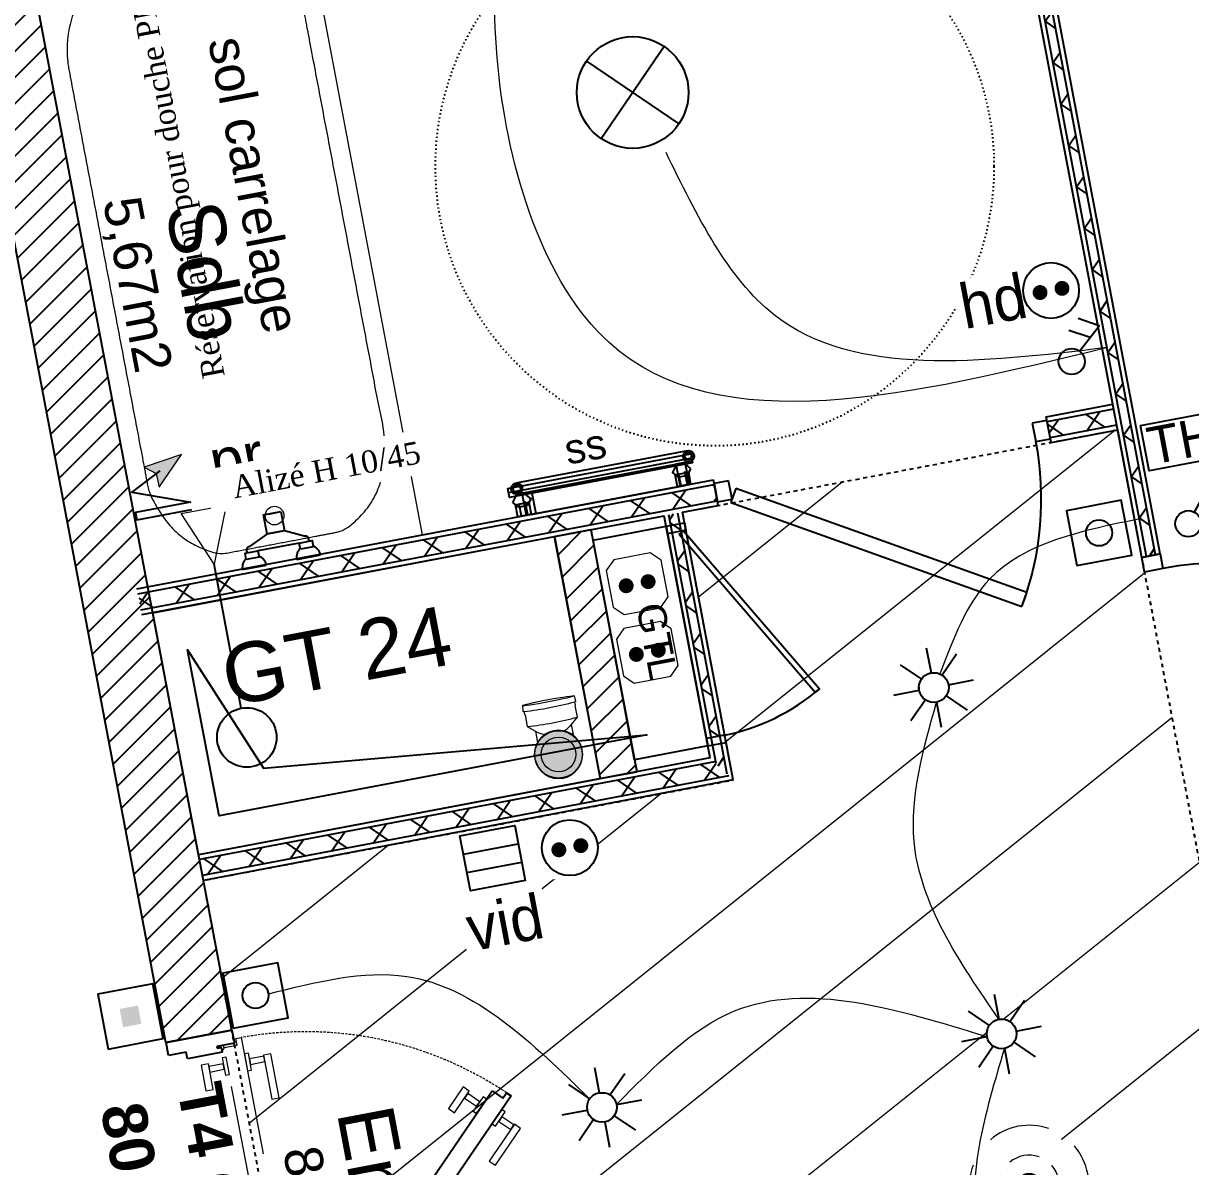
# Model space of a CAD drawing. Header units: centimetres. Extents: x 187368 to 251255, y -383447 to -322514.
# Drawn here: x 205600 to 208735, y -367949 to -364879 of the extents above; entities that cross this region are included whole.
import ezdxf

# ---------------------------------------------------------------- set-up
doc = ezdxf.new("R2010")
doc.units = ezdxf.units.CM
for name, pattern in [('Style de ligne -1', [0.41664, 0.20828, -0.20836]), ('Style de ligne -16', [0.192476, 0.123031, -0.069444]), ('Style de ligne -5', [0.20828, 0.069425, -0.138855])]:
    doc.linetypes.add(name, pattern=pattern)
doc.layers.get('0').update_dxf_attribs({"color": 252})
for name, color, linetype in [('3-BAT C-Niveau 2', 252, 'Continuous'), ('prlm-CHAUFF-CONV', 20, 'Continuous'), ('prlm-EAU-CHU', 42, 'Continuous'), ('prlm-EAU-EUEV', 25, 'Continuous'), ('prlm-GT', 242, 'Continuous'), ('prlm-MOD', 64, 'Continuous'), ('prlm-MOD-PB', 123, 'Continuous'), ('prlm-VMC', 93, 'Continuous')]:
    doc.layers.add(name, color=color, linetype=linetype)
for name, color, linetype, lineweight in [('prlm-ELEC-CFA', 1, 'Continuous', 25), ('prlm-ELEC-CFO', 1, 'Continuous', 25), ('prlm-ELEC-SSI', 1, 'Continuous', 25)]:
    doc.layers.add(name, color=color, linetype=linetype, lineweight=lineweight)
doc.layers.add('prlm-ZEROPLOT', color=254, linetype='Continuous', plot=False)
doc.styles.add('Arial', font='arial.ttf', dxfattribs={"height": 100})
doc.styles.add('Geneva', font='arial.ttf')
doc.styles.add('Geneva (bold)', font='arialbd.ttf')
doc.styles.add('Helvetica', font='arial.ttf')
doc.styles.add('prlm-elec-cfa', font='comic.ttf', dxfattribs={"height": 12})
doc.styles.add('prlm-elec-cfo', font='comic.ttf', dxfattribs={"height": 12})
doc.styles.add('prlm-vmc', font='pala.ttf', dxfattribs={"height": 14})
doc.styles.get("Standard").update_dxf_attribs({"font": 'isocp.shx', "height": 100})
pattern_1 = [(45, (67117.507, 115456.283), (-31.2347524, 39.0434405), [])]

# ---------------------------------------------------------------- blocks, each defined once
blk = doc.blocks.new('Baignoire 175x75')
at = {"linetype": 'Continuous', "lineweight": 18, "flags": 128}
blk.add_lwpolyline([(0, 0), (170, 0), (170, -75), (0, -75)], close=True, dxfattribs=at)
at = {"linetype": 'Continuous', "lineweight": 18}
blk.add_ellipse((12.5, -37), major_axis=(2.5, 0), ratio=1, dxfattribs=at)
blk.add_open_spline([(140.1, -5), (146.77, -5), (158.33, -10.35), (165, -19.6), (165, -37.5), (165, -55.4), (158.33, -64.65), (146.77, -70), (85, -70), (23.23, -70), (11.67, -64.65), (5, -55.4), (5, -37.5), (5, -19.6), (11.67, -10.35), (23.23, -5), (83.33, -5), (140.1, -5)], degree=2, knots=[0, 0, 0, 0.017264, 0.034528, 0.051791, 0.150116, 0.16738, 0.184644, 0.201908, 0.504316, 0.52158, 0.538843, 0.556107, 0.654432, 0.671696, 0.68896, 0.706224, 1, 1, 1], dxfattribs=at)
blk = doc.blocks.new('Groupe-94-1')
at = {"linetype": 'Continuous', "flags": 128}
for points in [[(14039.51, -48168.56), (14050.68, -48227.51), (14031.03, -48231.24), (14019.86, -48172.28)], [(14044.43, -48167.63), (14044.8, -48169.62), (14039.89, -48170.55), (14039.51, -48168.56)], [(14042.98, -48170.76), (14044.16, -48169.74), (14080.69, -48212.18), (14079.49, -48213.18)], [(14055.59, -48226.58), (14055.21, -48224.6), (14050.3, -48225.53), (14050.68, -48227.51)]]:
    blk.add_lwpolyline(points, close=True, dxfattribs=at)
at = {"linetype": 'Continuous'}
blk.add_arc((14044.16, -48169.74), 55.99, 281.3914, 310.7236, dxfattribs=at)
at = {"insert": (14038.88, -48188.53), "char_height": 7.565, "attachment_point": 1, "rotation": 280.7236, "line_spacing_factor": 0.834288, "style": 'Helvetica'}
blk.add_mtext('GTL', dxfattribs=at)
at = {"flags": 1}
blk.add_attdef('GTL', (14019.86, -48231.24), '', height=0.018, dxfattribs=at)
blk = doc.blocks.new('Groupe-104-1')
at = {"linetype": 'Continuous'}
for p, q in [((14046.37, -48150.28), (13997.25, -48159.58)), ((14043.5, -48157.72), (14042.91, -48154.61)), ((14045.22, -48157.39), (14044.55, -48153.88)), ((14000.64, -48165.83), (13999.99, -48162.39)), ((14002.36, -48165.51), (14001.68, -48161.92))]:
    blk.add_line(p, q, dxfattribs=at)
at = {"linetype": 'Continuous', "flags": 128}
for points in [[(14046.6, -48151.49), (13997.47, -48160.79), (13997.02, -48158.38), (14046.14, -48149.07)], [(14046.17, -48153.08), (14044.6, -48151.81), (14042.11, -48152.31), (14041.18, -48154.07), (14042.75, -48155.34), (14045.24, -48154.84)], [(14046.08, -48157.23), (14042.57, -48157.89), (14041.96, -48154.71), (14045.47, -48154.04)], [(13998.24, -48162.16), (13999.81, -48163.42), (14002.3, -48162.92), (14003.23, -48161.16), (14001.66, -48159.9), (13999.17, -48160.4)], [(14003.22, -48165.34), (13999.64, -48166.02), (13999.02, -48162.79), (14002.61, -48162.11)]]:
    blk.add_lwpolyline(points, close=True, dxfattribs=at)
at = {"insert": (14017.04, -48143.14), "char_height": 7.993, "width": 24.9991, "attachment_point": 2, "rotation": 10.6809, "line_spacing_factor": 1.060906, "style": 'Geneva'}
blk.add_mtext('ss', dxfattribs=at)
blk = doc.blocks.new('xi.fum')
at = {"color": 0}
blk.add_wipeout([(-10.61, -10.61), (-15, 0), (-10.61, 10.61), (0, 15), (10.61, 10.61), (15, 0), (10.61, -10.61), (0, -15)], dxfattribs=at).dxf.layer = 'prlm-ELEC-SSI'
at = {"layer": 'prlm-ELEC-SSI', "color": 0}
for points in [[(-2.12, 2.12), (2.12, -2.12)], [(2.12, 2.12), (-2.12, -2.12)]]:
    blk.add_lwpolyline(points, dxfattribs=at)
blk.add_circle((0, 0), 3, dxfattribs=at)
at = {"layer": 'prlm-ELEC-SSI', "color": 0, "lineweight": 13}
for radius, start, end in [(16, 60, 120), (16, 150, 210), (8, 60, 120), (16, 330, 30), (8, 150, 210), (8, 330, 30), (8, 240, 300), (16, 240, 300)]:
    blk.add_arc((0, 0), radius, start, end, dxfattribs=at)
blk = doc.blocks.new('xi.tsl-050-050')
at = {"layer": 'prlm-CHAUFF-CONV', "linetype": 'ByBlock', "lineweight": -2}
h = blk.add_hatch(color=0, dxfattribs=at)
edge = h.paths.add_edge_path()
edge.add_arc((-23.5, 7.5), 1.5, 0, 360)
edge = h.paths.add_edge_path(flags=17)
edge.add_arc((-23.5, 7.5), 1, 0, 360)
edge = h.paths.add_edge_path()
edge.add_arc((23.5, 7.5), 1.5, 0, 360)
edge = h.paths.add_edge_path(flags=17)
edge.add_arc((23.5, 7.5), 1, 0, 360)
at = {"layer": 'prlm-CHAUFF-CONV', "color": 0, "linetype": 'ByBlock', "lineweight": -2, "flags": 128}
for points in [[(23.5, 9), (-23.5, 9)], [(23.5, 6), (-23.5, 6)]]:
    blk.add_lwpolyline(points, dxfattribs=at)
at = {"layer": 'prlm-CHAUFF-CONV', "color": 0, "linetype": 'ByBlock', "lineweight": -2}
for points in [[(-19.73, 0), (-22.27, 0), (-22.27, 6), (-19.73, 6)], [(19.73, 0), (22.27, 0), (22.27, 6), (19.73, 6)]]:
    blk.add_lwpolyline(points, close=True, dxfattribs=at)
for centre, radius in [((-23.5, 7.5), 1.5), ((-23.5, 7.5), 1), ((23.5, 7.5), 1.5), ((23.5, 7.5), 1)]:
    blk.add_circle(centre, radius, dxfattribs=at)
at = {"layer": 'prlm-ZEROPLOT', "linetype": 'ByBlock', "lineweight": -2, "flags": 128}
blk.add_lwpolyline([(-21, 0), (21, 0)], dxfattribs=at)
blk = doc.blocks.new('xi.be')
at = {"layer": 'prlm-VMC', "color": 0, "linetype": 'ByBlock', "lineweight": 5, "flags": 128}
blk.add_lwpolyline([(-6.17, -15), (6.17, -15), (0, 0)], close=True, dxfattribs=at)
at = {"layer": 'prlm-VMC', "color": 0, "linetype": 'ByBlock', "lineweight": 5}
blk.add_solid([(0, -1), (5.17, -14), (-5.17, -14), (0, -1)], dxfattribs=at)
blk = doc.blocks.new('xi.chu')
at = {"layer": 'prlm-EAU-EUEV', "linetype": 'ByBlock', "lineweight": 5}
blk.add_hatch(color=0, dxfattribs=at).paths.add_polyline_path([(6.5, 0, 1), (-6.5, 0, 1)])
at = {"layer": 'prlm-EAU-EUEV', "color": 0, "linetype": 'ByBlock', "lineweight": 5}
blk.add_circle((0, 0), 6.5, dxfattribs=at)
blk = doc.blocks.new('xi.cceu1')
at = {"layer": 'prlm-EAU-CHU', "color": 0, "lineweight": 13}
for p, q in [((-4.87, -7.27), (-4.87, -4.09)), ((4.87, -4.09), (4.87, -7.27)), ((-6.85, -8.92), (-6.85, -12.09)), ((-4.34, -6.83), (-6.84, -8.91)), ((6.84, -8.91), (4.34, -6.83)), ((6.85, -12.09), (6.85, -8.92)), ((-6.85, -12.09), (-6.97, -12.22)), ((-6.97, -12.22), (-6.97, -13.03)), ((6.97, -12.22), (6.85, -12.09)), ((6.97, -13.03), (6.97, -12.22)), ((-7.25, -13.12), (-6.97, -13.03)), ((-7.25, -13.12), (-7.11, -14.67)), ((6.94, -13.03), (7.25, -13.12)), ((7.11, -14.67), (7.25, -13.12))]:
    blk.add_line(p, q, dxfattribs=at)
for radius in [6.36, 4.67]:
    blk.add_circle((0, 0), radius, dxfattribs=at)
for centre, radius, start, end in [((-0.73, -11.68), 6.05, 106.1332, 126.5542), ((0.73, -11.68), 6.05, 53.4458, 73.8668), ((0, -87.18), 78.56, 84.9975, 95.0025), ((0.01, -119.65), 106.84, 86.281, 93.7477)]:
    blk.add_arc(centre, radius, start, end, dxfattribs=at)
blk.add_ellipse((0, -14.67), major_axis=(7.1, 0), ratio=0.043635, dxfattribs=at)
blk = doc.blocks.new('xi.PCHD')
at = {"color": 0, "lineweight": 5}
blk.add_wipeout([(-7.5, -7.5), (7.5, -7.5), (7.5, 7.5), (-7.5, 7.5)], dxfattribs=at).dxf.layer = 'prlm-ELEC-CFO'
at = {"layer": 'prlm-ELEC-CFO', "color": 0, "linetype": 'ByBlock', "lineweight": 5, "const_width": 2}
for points in [[(-4, 0, 1), (-2, 0, 1)], [(2, 0, 1), (4, 0, 1)]]:
    blk.add_lwpolyline(points, format="xyb", close=True, dxfattribs=at)
at = {"layer": 'prlm-ELEC-CFO', "color": 0, "linetype": 'ByBlock', "lineweight": -2}
blk.add_circle((0, 0), 7.5, dxfattribs=at)
blk = doc.blocks.new('xi.PR')
at = {"layer": 'prlm-ELEC-CFO', "lineweight": 5}
blk.add_hatch(color=0, dxfattribs=at).paths.add_polyline_path([(-3, 6), (-0.1, 3.7), (0, 0), (7.5, 7.5)])
at = {"layer": 'prlm-ELEC-CFO', "color": 0, "lineweight": 5, "flags": 128}
blk.add_lwpolyline([(-3, 6), (-0.1, 3.7), (0, 0), (7.5, 7.5)], close=True, dxfattribs=at)
at = {"layer": 'prlm-ELEC-CFO', "color": 0}
blk.add_lwpolyline([(0.95, 4.23), (-7.5, 0), (7.5, -5.5), (-7.5, -5.5), (-7.5, -7.5), (7.5, -7.5)], dxfattribs=at)
blk = doc.blocks.new('xi.DA')
at = {"layer": 'prlm-ELEC-CFO', "color": 0}
for points in [[(0.61, -1.67), (7.04, 4.05), (1.81, 7.01)], [(4.05, 1.39), (-1.17, 4.34)]]:
    blk.add_lwpolyline(points, dxfattribs=at)
blk.add_circle((-2, -4), 3.5, dxfattribs=at)
blk = doc.blocks.new('xi.PTCE')
at = {"layer": 'prlm-ELEC-CFO', "color": 0}
for points in [[(-10.61, 10.61), (10.61, -10.61)], [(10.61, 10.61), (-10.61, -10.61)]]:
    blk.add_lwpolyline(points, dxfattribs=at)
at = {"layer": 'prlm-ELEC-CFO', "color": 0, "linetype": 'ByBlock'}
blk.add_circle((0, 0), 15, dxfattribs=at)
blk = doc.blocks.new('xi.dchrob')
at = {"layer": 'prlm-MOD', "color": 161}
for p, q in [((8.16, -2.3), (8.16, 2.3)), ((13.38, 1.16), (13.38, -1.16))]:
    blk.add_line(p, q, dxfattribs=at)
for points in [[(0, 10.66), (0, 4.16)], [(5.77, 7.56), (8.16, 2.38)], [(4.19, -5.66), (4.19, 5.66)], [(5.77, -7.26), (8.16, -2.37)], [(0, -4.16), (0, -10.66)]]:
    blk.add_lwpolyline(points, dxfattribs=at)
for points in [[(2.5, 9.16), (4.19, 9.16), (4.19, 5.66), (2.5, 5.66)], [(13.38, -2.37), (8.16, -2.37), (8.16, 2.38), (13.38, 2.38)], [(2.5, -5.66), (4.19, -5.66), (4.19, -9.16), (2.5, -9.16)]]:
    blk.add_lwpolyline(points, close=True, dxfattribs=at)
for centre, radius, start, end in [((0, 7.41), 3.25, 32.579, 90), ((4.65, 7.56), 1.13, 0, 114.0743), ((0, 7.41), 3.25, 270, 327.421), ((0, -7.41), 3.25, 32.579, 90), ((0, -7.41), 3.25, 270, 327.421), ((4.65, -7.26), 1.13, 245.9257, 360)]:
    blk.add_arc(centre, radius, start, end, dxfattribs=at)
blk = doc.blocks.new('xi.PCGTL')
at = {"layer": 'prlm-ELEC-CFO', "color": 0, "lineweight": 0}
blk.add_lwpolyline([(-7.5, -5), (-5, -7.5), (5, -7.5), (7.5, -5), (7.5, 5), (5, 7.5), (-5, 7.5), (-7.5, 5)], close=True, dxfattribs=at)
at = {"layer": 'prlm-ELEC-CFO', "color": 0, "linetype": 'ByBlock', "lineweight": 5, "const_width": 2}
for points in [[(-4, 0, 1), (-2, 0, 1)], [(2, 0, 1), (4, 0, 1)]]:
    blk.add_lwpolyline(points, format="xyb", close=True, dxfattribs=at)
blk = doc.blocks.new('xi.PC')
at = {"color": 0, "lineweight": 5}
blk.add_wipeout([(-7.5, -7.5), (7.5, -7.5), (7.5, 7.5), (-7.5, 7.5)], dxfattribs=at).dxf.layer = 'prlm-ELEC-CFO'
at = {"layer": 'prlm-ELEC-CFO', "color": 0, "linetype": 'ByBlock', "lineweight": 5, "const_width": 2}
for points in [[(-4, 0, 1), (-2, 0, 1)], [(2, 0, 1), (4, 0, 1)]]:
    blk.add_lwpolyline(points, format="xyb", close=True, dxfattribs=at)
at = {"layer": 'prlm-ELEC-CFO', "color": 0, "linetype": 'ByBlock', "lineweight": -2}
blk.add_circle((0, 0), 7.5, dxfattribs=at)
blk = doc.blocks.new('xi.VID')
at = {"layer": 'prlm-ELEC-CFA', "color": 0, "linetype": 'ByBlock', "lineweight": -2, "flags": 128}
blk.add_lwpolyline([(-7.5, 7.5), (7.5, 7.5), (7.5, -7.5), (-7.5, -7.5)], close=True, dxfattribs=at)
at = {"layer": 'prlm-ELEC-CFA', "color": 0}
for points in [[(-7.5, 2.5), (7.5, 2.5)], [(-7.5, -2.5), (7.5, -2.5)]]:
    blk.add_lwpolyline(points, dxfattribs=at)
blk = doc.blocks.new('xi.BSO')
at = {"layer": 'prlm-ELEC-CFO', "lineweight": 5}
blk.add_hatch(color=0, dxfattribs=at).paths.add_polyline_path([(-2.5, -2.5), (2.5, -2.5), (2.5, 2.5), (-2.5, 2.5)])
at = {"layer": 'prlm-ELEC-CFO', "color": 0, "flags": 128}
blk.add_lwpolyline([(-7.5, -7.5), (7.5, -7.5), (7.5, 7.5), (-7.5, 7.5)], close=True, dxfattribs=at)
blk = doc.blocks.new('xi.BP')
at = {"layer": 'prlm-ELEC-CFO', "color": 0, "flags": 128}
blk.add_lwpolyline([(-7.5, -7.5), (7.5, -7.5), (7.5, 7.5), (-7.5, 7.5)], close=True, dxfattribs=at)
at = {"layer": 'prlm-ELEC-CFO', "color": 0}
blk.add_circle((0, 0), 3.5, dxfattribs=at)
blk = doc.blocks.new('xi.SPOT')
at = {"color": 0, "lineweight": 5}
blk.add_wipeout([(-4, 0), (-2.83, -2.83), (0, -4), (2.83, -2.83), (4, 0), (2.83, 2.83), (0, 4), (-2.83, 2.83)], dxfattribs=at).dxf.layer = 'prlm-ELEC-CFO'
at = {"layer": 'prlm-ELEC-CFO', "color": 0, "linetype": 'ByBlock', "lineweight": -2, "flags": 128}
for points in [[(0, 10.88), (0, 4)], [(-7.69, 7.69), (-2.83, 2.83)], [(7.69, 7.69), (2.83, 2.83)], [(-10.88, 0), (-4, 0)], [(4, 0), (10.88, 0)], [(-2.83, -2.83), (-7.69, -7.69)], [(2.83, -2.83), (7.69, -7.69)], [(0, -4), (0, -10.88)]]:
    blk.add_lwpolyline(points, dxfattribs=at)
at = {"layer": 'prlm-ELEC-CFO', "color": 0, "linetype": 'ByBlock', "lineweight": -2}
blk.add_circle((0, 0), 4, dxfattribs=at)
blk = doc.blocks.new('xi.SA')
at = {"layer": 'prlm-ELEC-CFO', "color": 0}
blk.add_lwpolyline([(0.2, -1.28), (5.5, 5.28)], dxfattribs=at)
blk.add_circle((-2, -4), 3.5, dxfattribs=at)

msp = doc.modelspace()

# ---------------------------------------------------------------- hatches: boundary and pattern name
at = {"linetype": 'Continuous'}
h = msp.add_hatch(dxfattribs=at)
h.set_pattern_fill('02_ISOLANT', color=256, scale=10, angle=100.7252, style=0, pattern_type=2)
h.set_pattern_definition([(145.725171, (66931.62, 115456.28), (-45.053046, -66.107662), []), (235.725171, (66931.62, 115456.28), (-66.107662, 45.053046), [])])
h.paths.add_polyline_path([(208617.2, -366310.5), (208640.8, -366306.1), (208164.7, -363792.8), (208141.2, -363797.3)])
h = msp.add_hatch(dxfattribs=at)
h.set_pattern_fill('02_ISOLANT', color=256, scale=10, angle=10.7236, style=0, pattern_type=2)
h.set_pattern_definition([(55.723595, (66931.62, 115456.28), (-66.106423, 45.054865), []), (145.723595, (66931.62, 115456.28), (45.054865, 66.106423), [])])
h.paths.add_polyline_path([(208349.9, -365947.9), (208358.1, -365991.1), (208537, -365957.2), (208528.8, -365914)])
h = msp.add_hatch(dxfattribs=at)
h.set_pattern_fill('02_ISOLANT', color=256, scale=10, angle=10.7236, style=0, pattern_type=2)
h.set_pattern_definition([(55.723595, (66931.62, 115456.28), (-66.106423, 45.054865), []), (145.723595, (66931.62, 115456.28), (45.054865, 66.106423), [])])
h.paths.add_polyline_path([(205907.8, -366410.4), (205916, -366453.6), (207464, -366160.5), (207455.8, -366117.2)])
h = msp.add_hatch(dxfattribs=at)
h.set_pattern_fill('02_ISOLANT', color=256, scale=10, angle=100.7252, style=0, pattern_type=2)
h.set_pattern_definition([(145.725171, (66931.62, 115456.28), (-45.053046, -66.107662), []), (235.725171, (66931.62, 115456.28), (-66.107662, 45.053046), [])])
h.paths.add_polyline_path([(207460.7, -366866.5), (207490.5, -366895.1), (207357.7, -366193.8), (207334.1, -366198.3)])
h = msp.add_hatch(dxfattribs=at)
h.set_pattern_fill('MURS MACONNERIE-2', color=256, scale=10, style=0, pattern_type=2)
h.set_pattern_definition(pattern_1)
h.paths.add_polyline_path([(207124.6, -366237.9), (207026.3, -366256.6), (207149.8, -366906.9), (207248, -366888.2)])
h = msp.add_hatch(dxfattribs=at)
h.set_pattern_fill('02_ISOLANT', color=256, scale=10, angle=-169.2764, style=0, pattern_type=2)
h.set_pattern_definition([(235.723595, (66931.62, 115456.28), (66.106423, -45.054865), []), (325.723595, (66931.62, 115456.28), (-45.054865, -66.106423), [])])
h.paths.add_polyline_path([(207495.1, -366899.5), (207456.1, -366862.1), (206073.3, -367124), (206081.4, -367167.2)])
at = {"layer": '3-BAT C-Niveau 2', "linetype": 'Continuous'}
h = msp.add_hatch(dxfattribs=at)
h.set_pattern_fill('MURS MACONNERIE-2', color=256, scale=10, style=0, pattern_type=2)
h.set_pattern_definition(pattern_1)
h.paths.add_polyline_path([(205983.2, -367615.6), (206160, -367582.1), (205026.4, -361596.2), (204816.1, -361452.8)])
at = {"layer": '3-BAT C-Niveau 2', "linetype": 'Continuous', "lineweight": 18}
h = msp.add_hatch(dxfattribs=at)
h.set_pattern_fill('BA 13', color=256, scale=10, style=0, pattern_type=2)
h.set_pattern_definition([(218.65981, (66931.62, 115456.3), (-199.24783, 287.75041), [])])
h.paths.add_polyline_path([(209552.1, -371316.9), (209743.8, -372329.3), (207860.1, -372686.1), (207959.7, -373212.2), (207319.7, -373333.4), (207206.1, -372733.7), (207207.2, -372733.5), (206861.1, -370906), (208217.1, -370649.2), (207800, -368447.4), (207357.8, -368531.1), (207367.1, -368580.2), (207757, -368506.4), (208005.7, -369801.7), (206629.7, -370062.3), (206083.9, -367180), (207506.7, -366910.5), (207370.5, -366191.4), (208538.9, -365970.1), (208960.7, -368197.6), (208961.4, -368197.5), (208970.7, -368247), (209628.9, -368121.9), (209917.3, -369644.7), (210076, -369614.5), (210235.7, -370452.6), (209951.7, -370506.7), (209951.7, -370506.4), (209614.1, -370570.3), (209623.7, -370619.3), (210085.3, -370531.9), (210210.4, -371192.3)])

# ---------------------------------------------------------------- linework, layer by layer
at = {"linetype": 'Continuous'}
for p, q in [((208604.4, -366312.9), (208128.4, -363799.7)), ((208617.2, -366310.5), (208141.2, -363797.3)), ((208617.2, -366310.5), (208141.2, -363797.3)), ((208640.8, -366306.1), (208164.7, -363792.8)), ((208640.8, -366306.1), (208164.7, -363792.8)), ((208347.5, -365935.1), (208526.4, -365901.2)), ((208349.9, -365947.9), (208528.8, -365914)), ((208349.9, -365947.9), (208528.8, -365914)), ((208349.3, -365945), (208310, -365952.4)), ((208310, -365952.4), (208319.3, -366001.5)), ((208358.6, -365994.1), (208349.3, -365945)), ((208358.1, -365991.1), (208537, -365957.2)), ((208358.1, -365991.1), (208537, -365957.2)), ((208319.3, -366001.5), (208358.6, -365994.1)), ((205905.4, -366397.6), (207453.4, -366104.5)), ((205907.8, -366410.4), (207455.8, -366117.2)), ((205907.8, -366410.4), (207455.8, -366117.2)), ((207494.5, -366106.8), (207455.2, -366114.3)), ((207455.2, -366114.3), (207464.5, -366163.4)), ((207503.8, -366156), (207494.5, -366106.8)), ((207513.9, -366127.7), (207500.5, -366165.4)), ((208295.5, -366407.1), (207513.9, -366127.7)), ((205916, -366453.6), (207464, -366160.5)), ((205916, -366453.6), (207464, -366160.5)), ((207464.5, -366163.4), (207503.8, -366156)), ((207500.5, -366165.4), (208282, -366444.8)), ((207444.5, -366851.1), (207321.3, -366200.7)), ((207460.7, -366866.5), (207334.1, -366198.3)), ((207460.7, -366866.5), (207334.1, -366198.3)), ((207490.5, -366895.1), (207357.7, -366193.8)), ((207490.5, -366895.1), (207357.7, -366193.8)), ((207026.3, -366256.6), (207124.6, -366237.9)), ((207124.6, -366237.9), (207248, -366888.2)), ((207026.3, -366256.6), (207149.8, -366906.9)), ((208282, -366444.8), (208295.5, -366407.1)), ((207456.1, -366862.1), (206073.3, -367124)), ((207456.1, -366862.1), (206073.3, -367124)), ((207495.1, -366899.5), (206081.4, -367167.2)), ((207495.1, -366899.5), (206081.4, -367167.2)), ((207506.7, -366910.5), (206083.9, -367180)), ((207149.8, -366906.9), (207248, -366888.2)), ((205983.7, -367615.5), (206160.5, -367582)), ((206160.5, -367582), (206167.1, -367617)), ((205990.3, -367650.5), (205983.7, -367615.5)), ((206167.1, -367617), (206119.9, -367626)), ((206119.9, -367626), (206120.8, -367630.9)), ((206120.8, -367630.9), (206131.7, -367628.8)), ((206131.7, -367628.8), (206134.1, -367641.6)), ((206037.5, -367641.6), (205990.3, -367650.5)), ((206040.8, -367659.3), (206037.5, -367641.6)), ((206134.1, -367641.6), (206040.8, -367659.3)), ((206340.5, -368506.2), (206859, -367745.4)), ((206910.4, -367758.9), (206371.8, -368549.1)), ((206859, -367745.4), (206888, -367765.1)), ((206888, -367765.1), (206898, -367750.4)), ((206898, -367750.4), (206910.4, -367758.9))]:
    msp.add_line(p, q, dxfattribs=at)
at = {"linetype": 'Continuous', "lineweight": 25}
for p, q in [((208526.4, -365901.2), (208128.4, -363799.7)), ((208653.5, -366303.6), (208177.5, -363790.4)), ((208347.5, -365935.1), (208526.4, -365901.2)), ((208360.5, -366003.9), (208347.5, -365935.1)), ((208360.5, -366003.9), (208539.5, -365970)), ((208604.4, -366312.9), (208539.5, -365970)), ((205905.4, -366397.6), (207453.4, -366104.5)), ((207466.4, -366173.2), (207453.4, -366104.5)), ((207370.5, -366191.4), (207466.4, -366173.2)), ((207506.7, -366910.5), (207370.5, -366191.4)), ((205918.4, -366466.4), (207321.3, -366200.7)), ((207444.5, -366851.1), (207321.3, -366200.7)), ((208653.5, -366303.6), (208604.4, -366312.9)), ((207444.5, -366851.1), (206070.8, -367111.2)), ((207506.7, -366910.5), (206083.9, -367180))]:
    msp.add_line(p, q, dxfattribs=at)
at = {"linetype": 'Continuous', "lineweight": 18}
for p, q in [((207124.6, -366237.9), (207248, -366888.2)), ((207026.3, -366256.6), (207149.8, -366906.9)), ((206121, -367626.6), (206135.8, -367623.8)), ((206121.6, -367629.7), (206121, -367626.6)), ((206132.4, -367627.6), (206121.6, -367629.7)), ((206134.1, -367636.7), (206132.4, -367627.6)), ((206138.7, -367631.6), (206135.3, -367636.5)), ((206135.8, -367623.8), (206137.4, -367624.9)), ((206137.4, -367624.9), (206138.7, -367631.6)), ((206135.3, -367636.5), (206134.1, -367636.7)), ((206781.5, -367734.9), (206742, -367792.7)), ((206758.6, -367804), (206798, -367746.2)), ((206798, -367746.2), (206781.5, -367734.9)), ((206793.8, -367752.4), (206785.3, -367764.8)), ((206826.1, -367774.4), (206793.8, -367752.4)), ((206785.3, -367764.8), (206817.7, -367786.8)), ((206835.1, -367761.2), (206808.7, -367800)), ((206817.6, -367806.1), (206844.1, -367767.3)), ((206817.7, -367786.8), (206826.1, -367774.4)), ((206844.1, -367767.3), (206835.1, -367761.2)), ((206742, -367792.7), (206758.6, -367804)), ((206808.7, -367800), (206817.6, -367806.1)), ((206885.4, -367795.5), (206859, -367834.3)), ((206867.9, -367840.4), (206894.4, -367801.6)), ((206885.4, -367814.8), (206876.9, -367827.2)), ((206894.4, -367801.6), (206885.4, -367795.5)), ((206917.7, -367836.8), (206885.4, -367814.8)), ((206919.1, -367834.8), (206851.6, -367933.9)), ((206859, -367834.3), (206867.9, -367840.4)), ((206868.1, -367945.2), (206935.7, -367846.1)), ((206876.9, -367827.2), (206909.3, -367849.2)), ((206909.3, -367849.2), (206917.7, -367836.8)), ((206935.7, -367846.1), (206919.1, -367834.8)), ((206851.6, -367933.9), (206868.1, -367945.2))]:
    msp.add_line(p, q, dxfattribs=at)
at = {"linetype": 'Style de ligne -16', "lineweight": 18, "ltscale": 2580.64}
for p, q in [((206170.9, -367605), (206185.6, -367602.2)), ((206185.6, -367602.2), (206363.6, -368541.8)), ((206139.8, -367629), (206174.2, -367622.5)), ((206311.1, -368533.6), (206139.8, -367629)), ((206174.2, -367622.5), (206170.9, -367605)), ((206144.7, -367655), (206134.1, -367657.1)), ((206134.1, -367657.1), (206142.8, -367703.2)), ((206153.5, -367701.2), (206144.7, -367655)), ((206204.6, -367643.7), (206193.9, -367645.7)), ((206193.9, -367645.7), (206202.6, -367691.9)), ((206213.3, -367689.9), (206204.6, -367643.7)), ((206246, -367652.2), (206207.5, -367659.4)), ((206207.5, -367659.4), (206210.3, -367674.2)), ((206265.2, -367646), (206245.5, -367649.7)), ((206245.5, -367649.7), (206267.8, -367767.6)), ((206248.8, -367666.9), (206246, -367652.2)), ((206287.5, -367763.9), (206265.2, -367646)), ((206097.2, -367672.7), (206077.5, -367676.4)), ((206077.5, -367676.4), (206090.6, -367745.2)), ((206110.2, -367741.5), (206097.2, -367672.7)), ((206137, -367672.8), (206098.6, -367680.1)), ((206098.6, -367680.1), (206101.4, -367694.8)), ((206101.4, -367694.8), (206139.8, -367687.5)), ((206139.8, -367687.5), (206137, -367672.8)), ((206202.6, -367691.9), (206213.3, -367689.9)), ((206210.3, -367674.2), (206248.8, -367666.9)), ((206142.8, -367703.2), (206153.5, -367701.2)), ((206090.6, -367745.2), (206110.2, -367741.5)), ((206267.8, -367767.6), (206287.5, -367763.9))]:
    msp.add_line(p, q, dxfattribs=at)
at = {"linetype": 'Continuous', "flags": 128}
for points in [[(208653.5, -366303.6), (208661, -366342.9), (208611.8, -366352.3), (208604.4, -366312.9)], [(207275.5, -366789.3), (206126, -367007), (206041.5, -366561.2), (206244.9, -366878.9)]]:
    msp.add_lwpolyline(points, close=True, dxfattribs=at)
at = {"linetype": 'Style de ligne -5', "ltscale": 50.8}
msp.add_circle((207457.2, -365263.2), 750, dxfattribs=at)
at = {"linetype": 'Continuous'}
for centre, start, end in [((207503.8, -366156), 339.6405, 10.7236), ((208815.4, -367158.4), 12.7949, 100.7252)]:
    msp.add_arc(centre, 830.5, start, end, dxfattribs=at)
at = {"linetype": 'Style de ligne -16', "lineweight": 18, "ltscale": 50.8}
msp.add_arc((206358.9, -368555.4), 968.8, 56.1908, 100.3037, dxfattribs=at)
at = {"layer": '3-BAT C-Niveau 2', "linetype": 'Continuous', "lineweight": 25}
for p, q in [((205983.2, -367615.6), (204816.1, -361452.8)), ((205983.2, -367615.6), (204816.1, -361452.8)), ((206160, -367582.1), (205026.4, -361596.2)), ((206160, -367582.1), (205084.9, -361904.9)), ((206160, -367582.1), (205983.2, -367615.6))]:
    msp.add_line(p, q, dxfattribs=at)
at = {"layer": '3-BAT C-Niveau 2', "linetype": 'Style de ligne -1', "ltscale": 50.8, "flags": 128}
msp.add_lwpolyline([(209552.1, -371316.9), (209743.8, -372329.3), (207860.1, -372686.1), (207959.7, -373212.2), (207319.7, -373333.4), (207206.1, -372733.7), (207207.2, -372733.5), (206861.1, -370906), (208217.1, -370649.2), (207800, -368447.4), (207357.8, -368531.1), (207367.1, -368580.2), (207757, -368506.4), (208005.7, -369801.7), (206629.7, -370062.3), (206083.9, -367180), (207506.7, -366910.5), (207370.5, -366191.4), (208538.9, -365970.1), (208960.7, -368197.6), (208961.4, -368197.5), (208970.7, -368247), (209628.9, -368121.9), (209917.3, -369644.7), (210076, -369614.5), (210235.7, -370452.6), (209951.7, -370506.7), (209951.7, -370506.4), (209614.1, -370570.3), (209623.7, -370619.3), (210085.3, -370531.9), (210210.4, -371192.3)], close=True, dxfattribs=at)
at = {"layer": 'prlm-ELEC-CFO'}
msp.add_lwpolyline([(208600.9, -365958.6), (208790.8, -365922.7), (208813.9, -366044.3), (208624, -366080.3)], close=True, dxfattribs=at)
at = {"layer": 'prlm-ELEC-CFO', "lineweight": 13}
for points in [[(208598.9, -366209.3), (208196, -366370.7), (208061.9, -366625.7)], [(208220.2, -367553), (207992.7, -367076), (208052.9, -366701.5)], [(206258.6, -367484.8), (206629.8, -367438), (207121.1, -367767)], [(207193.5, -367782), (207510.6, -367530.7), (208188.4, -367599.7)]]:
    msp.add_spline(points, degree=3, dxfattribs=at)
at = {"layer": 'prlm-GT'}
msp.add_lwpolyline([(205947.7, -366461.2), (207026.7, -366256.8), (207149.8, -366907.2), (206070.9, -367111.5)], close=True, dxfattribs=at)
at = {"layer": 'prlm-VMC'}
msp.add_lwpolyline([(206185.5, -366717.7), (206112.3, -366331.2)], dxfattribs=at)
msp.add_circle((206200.4, -366796.3), 80, dxfattribs=at)

# ---------------------------------------------------------------- block references
at = {"xscale": 10, "yscale": 10, "zscale": 10, "rotation": 100.7235947437256}
msp.add_blockref('Baignoire 175x75', (205934.7, -366392.1), dxfattribs=at)
at = {"xscale": 10, "yscale": 10, "zscale": 10}
msp.add_blockref('Groupe-94-1', (66931.6, 115456.3), dxfattribs=at)
at = {"layer": 'prlm-EAU-CHU', "ltscale": 50, "xscale": 10, "yscale": 10, "zscale": 10, "rotation": 190.7236014113966}
msp.add_blockref('xi.cceu1', (207037.6, -366841.8), dxfattribs=at)
at = {"layer": 'prlm-EAU-EUEV', "xscale": -10, "yscale": 10, "zscale": 10, "rotation": 190.7236014113932}
msp.add_blockref('xi.chu', (207037.6, -366841.8), dxfattribs=at)
at = {"layer": 'prlm-ELEC-CFO', "xscale": 10, "yscale": 10, "zscale": 10, "rotation": 10.72360141139323}
for name, p in [('xi.PTCE', (207236.7, -365064.3)), ('xi.tsl-050-050', (207170.3, -366158.4)), ('xi.PR', (205964.9, -366124)), ('xi.SA', (208741.4, -366179.2)), ('xi.BP', (208489.4, -366247)), ('xi.PCGTL', (207248.8, -366383.4)), ('xi.PCGTL', (207276.2, -366567.7)), ('xi.BP', (206223.9, -367489.2)), ('xi.BSO', (205888.1, -367545.3))]:
    msp.add_blockref(name, p, dxfattribs=at)
at = {"layer": 'prlm-ELEC-CFO', "xscale": 10, "yscale": 10, "zscale": 10}
msp.add_blockref('Groupe-104-1', (66931.6, 115456.3), dxfattribs=at)
at = {"layer": 'prlm-MOD', "xscale": 9.999999999999998, "yscale": 9.999999999999998, "zscale": 9.999999999999998, "rotation": 100.7236014113934}
msp.add_blockref('xi.dchrob', (206293.6, -366325.8), dxfattribs=at)
at = {"layer": 'prlm-VMC', "xscale": -10, "yscale": 10, "zscale": 10, "rotation": 190.7236014113932}
msp.add_blockref('xi.be', (206112.3, -366331.2), dxfattribs=at)

# ---------------------------------------------------------------- texts
at = {"style": 'Helvetica'}
for s, height, p in [('5,67m2', 102.16, (205813.7, -365355.1)), ('Sdb', 151.31, (205981.2, -365373))]:
    msp.add_text(s, height=height, rotation=280.7236, dxfattribs=at).set_placement(p)
for s, insert, char_height, attachment_point, rotation, line_spacing_factor, style in [('sol carrelage', (206270.4, -365302.7), 100.872, 2, 280.7236, 0.834288, 'Helvetica'), ('GT 24', (206121.7, -366556.1), 159.85, 1, 10.7236, 0.25, 'Geneva'), ('Entrée\\P{\\H0.6752x;8,66m2}\\P', (206648.4, -368080.8), 151.309, 2, 280.7236, 0.834288, 'Helvetica')]:
    msp.add_mtext(s, dxfattribs=dict(insert=insert, char_height=char_height, attachment_point=attachment_point, rotation=rotation, line_spacing_factor=line_spacing_factor, style=style))
at = {"layer": '3-BAT C-Niveau 2', "insert": (206018.4, -368087.1), "char_height": 120, "attachment_point": 5, "rotation": 280.7236, "line_spacing_factor": 1.060906, "style": 'Geneva (bold)'}
msp.add_mtext('T4 C 202\\P80,86m2\\P', dxfattribs=at)
at = {"layer": 'prlm-ELEC-CFO', "lineweight": 30, "style": 'Arial'}
msp.add_text('TH', height=100, rotation=10.7236, dxfattribs=at).set_placement((208629.7, -366064.2))
at = {"layer": 'prlm-MOD-PB', "insert": (206082.6, -365836.8), "char_height": 60, "width": 1403.781, "attachment_point": 1, "rotation": 100.7236, "style": 'prlm-vmc'}
msp.add_mtext('Réservation pour douche PMR', dxfattribs=at)

# ---------------------------------------------------------------- next in the draw order: block references
at = {"layer": 'prlm-ELEC-CFO', "xscale": 10, "yscale": 10, "zscale": 10, "rotation": 10.72360141139323}
for name, p in [('xi.SPOT', (208045.5, -366662.2)), ('xi.PC', (207068, -367092.4)), ('xi.SPOT', (207154.2, -367789.5))]:
    msp.add_blockref(name, p, dxfattribs=at)
at = {"layer": 'prlm-ELEC-SSI', "xscale": 10, "yscale": 10, "zscale": 10, "rotation": 10.72360141139323}
msp.add_blockref('xi.fum', (208301.9, -367997.8), dxfattribs=at)

# ---------------------------------------------------------------- next in the draw order: texts
at = {"layer": 'prlm-ELEC-CFA', "lineweight": 20, "insert": (206893.5, -367293.9), "char_height": 120, "attachment_point": 5, "rotation": 10.7236, "line_spacing_factor": 0.8, "style": 'prlm-elec-cfa', "bg_fill": 3, "box_fill_scale": 1.1, "bg_fill_color": 256, "bg_fill_transparency": 0}
msp.add_mtext('vid', dxfattribs=at)
at = {"layer": 'prlm-ELEC-CFO', "lineweight": 20, "char_height": 120, "attachment_point": 5, "rotation": 10.7236, "line_spacing_factor": 0.8, "style": 'prlm-elec-cfo', "bg_fill": 3, "box_fill_scale": 1.1, "bg_fill_color": 256, "bg_fill_transparency": 0}
for s, insert in [('hd', (208204.8, -365625.4)), ('pr', (206176.1, -366063.9))]:
    msp.add_mtext(s, dxfattribs=dict(at, insert=insert))

# ---------------------------------------------------------------- next in the draw order: linework, layer by layer
at = {"layer": 'prlm-ELEC-CFO', "lineweight": 13}
msp.add_spline([(208235.1, -367631.6), (208164.8, -368142.8), (208380.9, -368529.6)], degree=3, dxfattribs=at)

# ---------------------------------------------------------------- next in the draw order: block references
at = {"layer": 'prlm-ELEC-CFA', "xscale": 10, "yscale": 10, "zscale": 10, "rotation": 10.72360141139323}
msp.add_blockref('xi.VID', (206860.6, -367120.3), dxfattribs=at)
at = {"layer": 'prlm-ELEC-CFO', "xscale": 10, "yscale": 10, "zscale": 10, "rotation": 10.72360141139323}
msp.add_blockref('xi.PCHD', (208360.4, -365595.9), dxfattribs=at)

# ---------------------------------------------------------------- next in the draw order: texts
at = {"layer": 'prlm-VMC', "ltscale": 25, "insert": (206413.7, -366077.7), "char_height": 60, "width": 586.147, "attachment_point": 5, "rotation": 10.7236, "line_spacing_factor": 0.8, "style": 'prlm-vmc', "bg_fill": 2}
msp.add_mtext('Alizé H 10/45', dxfattribs=at)

# ---------------------------------------------------------------- next in the draw order: linework, layer by layer
at = {"layer": 'prlm-ELEC-CFO', "lineweight": 13}
for points in [[(208511.8, -365749.3), (207173.4, -365735.9), (206875.2, -364997.5), (206932.5, -364182.2)], [(208511.8, -365749.3), (207617.4, -365662.1), (207326.4, -365225.5)]]:
    msp.add_spline(points, degree=3, dxfattribs=at)

# ---------------------------------------------------------------- next in the draw order: block references
at = {"layer": 'prlm-ELEC-CFO', "xscale": 10, "yscale": 10, "zscale": 10, "rotation": 10.72360141139323}
for name, p in [('xi.DA', (208428.1, -365743.6)), ('xi.SPOT', (208227.7, -367592.3))]:
    msp.add_blockref(name, p, dxfattribs=at)

doc.saveas('drawing.dxf')
